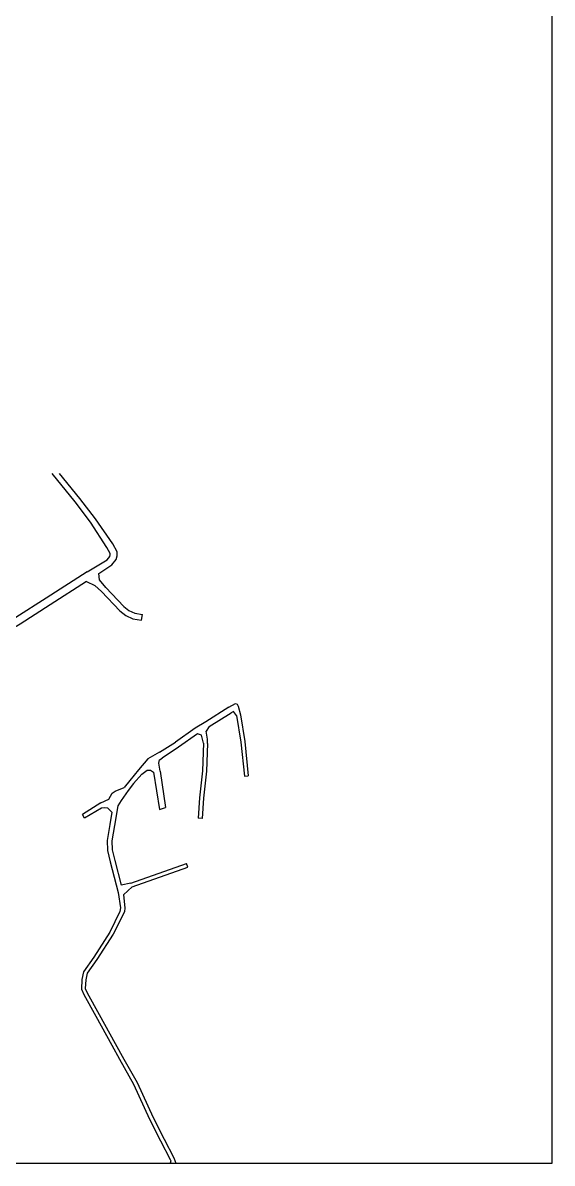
# Model space of a CAD drawing. Header units: metres. Extents: x -8000 to -6400, y -93000 to -90000.
# Drawn here: x -6671 to -6400, y -93000 to -92416 of the extents above; entities that cross this region are included whole.
import ezdxf

# ---------------------------------------------------------------- set-up
doc = ezdxf.new("R2010")
doc.units = ezdxf.units.M
doc.header["$LTSCALE"] = 2.5
doc.layers.add('図郭', color=7, linetype='Continuous')
doc.layers.add('道路', color=7, linetype='Continuous')

msp = doc.modelspace()

# ---------------------------------------------------------------- linework, layer by layer
at = {"layer": '図郭'}
msp.add_lwpolyline([(-7200, -93000), (-6400, -93000), (-6400, -92400), (-7200, -92400)], close=True, dxfattribs=at)
at = {"layer": '道路'}
for points in [[(-6636.6, -92671.69), (-6644.46, -92661.29), (-6656.4, -92646.69)], [(-6634.2, -92669.88), (-6642.11, -92659.44), (-6652.52, -92646.69)], [(-6638.45, -92697.14), (-6628.08, -92690.86), (-6626.72, -92689.15), (-6626.53, -92688.37), (-6626.53, -92687.69), (-6628.26, -92684.53), (-6636.6, -92671.69)], [(-6632.36, -92697.84), (-6625.69, -92693.48), (-6623.49, -92690.71), (-6623.04, -92688.79), (-6623.02, -92686.81), (-6625.27, -92682.69), (-6634.2, -92669.88)], [(-6638.45, -92697.14), (-6659.37, -92710.52), (-6674.92, -92720.42), (-6679.73, -92723.35), (-6682.51, -92725.9), (-6684.62, -92727.83)], [(-6638.72, -92702.06), (-6657.31, -92713.95), (-6672.81, -92723.81), (-6677.36, -92726.59), (-6681.66, -92730.46)], [(-6638.72, -92702.06), (-6634.49, -92704.07), (-6631.04, -92707.14)], [(-6628.87, -92705.08), (-6631.98, -92701.18), (-6632.36, -92697.84)], [(-6631.04, -92707.14), (-6621.59, -92717.1), (-6618.63, -92719.43), (-6614.92, -92721.2), (-6610.52, -92721.87)], [(-6628.87, -92705.08), (-6619.56, -92714.88), (-6617.03, -92716.87), (-6614.03, -92718.3), (-6610.08, -92718.9)], [(-6610.52, -92721.87), (-6610.08, -92718.9)], [(-6565.72, -92766.45), (-6577.56, -92773.85)], [(-6565.72, -92766.45), (-6562.29, -92764.44), (-6561.44, -92764.85), (-6560.99, -92765.82), (-6559.86, -92770.32)], [(-6575.82, -92776.26), (-6564.61, -92769.31)], [(-6561.84, -92770.65), (-6563.41, -92768.64), (-6564.61, -92769.31)], [(-6561.84, -92770.65), (-6559.59, -92784.28), (-6557.78, -92801.73)], [(-6559.86, -92770.32), (-6557.61, -92784.02), (-6555.8, -92801.52)], [(-6583.1, -92777.21), (-6593.18, -92784.33)], [(-6577.56, -92773.85), (-6583.1, -92777.21)], [(-6575.82, -92776.26), (-6577.43, -92778.69)], [(-6581.88, -92780.12), (-6591.55, -92786.91)], [(-6578.69, -92784.88), (-6579.73, -92780.71), (-6581.88, -92780.12)], [(-6576.69, -92784.96), (-6576.74, -92782.79), (-6577.43, -92778.69)], [(-6601.3, -92789.49), (-6607.24, -92792.9), (-6612.07, -92798.43)], [(-6601.3, -92789.49), (-6593.18, -92784.33)], [(-6591.55, -92786.91), (-6600.02, -92792.46)], [(-6578.69, -92784.88), (-6579.23, -92799), (-6580.8, -92812.76), (-6581.42, -92823.23)], [(-6576.69, -92784.96), (-6577.24, -92799.15), (-6578.8, -92812.93), (-6579.42, -92823.35)], [(-6600.94, -92799.23), (-6601.58, -92795.12), (-6601.28, -92793.42), (-6600.02, -92792.46)], [(-6610.28, -92800.79), (-6614.7, -92805.58), (-6617.41, -92809.08), (-6621.04, -92814.17), (-6622.66, -92816.89), (-6624.36, -92826.95), (-6625.69, -92834.79), (-6625.51, -92839.52), (-6624.15, -92845), (-6620.88, -92857.65)], [(-6612.07, -92798.43), (-6616.57, -92803.91), (-6619.42, -92807.59)], [(-6610.28, -92800.79), (-6607.7, -92798.71), (-6606.73, -92798.66), (-6605.88, -92798.72), (-6604.3, -92799.77)], [(-6604.3, -92799.77), (-6601.26, -92818.82)], [(-6600.94, -92799.23), (-6598.18, -92817.82)], [(-6557.78, -92801.73), (-6555.8, -92801.52)], [(-6631.45, -92815.37), (-6627.34, -92813.54), (-6625.61, -92810.37), (-6624.06, -92809.36), (-6619.42, -92807.59)], [(-6631.45, -92815.37), (-6640.84, -92821.37)], [(-6630.97, -92818.17), (-6639.78, -92823.32)], [(-6625.75, -92820.18), (-6627.73, -92818.2), (-6629.66, -92818.01), (-6630.97, -92818.17)], [(-6601.26, -92818.82), (-6598.18, -92817.82)], [(-6639.78, -92823.32), (-6640.84, -92821.37)], [(-6625.75, -92820.18), (-6626.82, -92826.49), (-6628.2, -92834.63), (-6628, -92839.87), (-6626.57, -92845.62), (-6622.5, -92861.36), (-6621.33, -92869.23)], [(-6579.42, -92823.35), (-6581.42, -92823.23)], [(-6615.97, -92856.53), (-6587.4, -92846.46)], [(-6586.73, -92848.35), (-6587.4, -92846.46)], [(-6615.3, -92858.42), (-6586.73, -92848.35)], [(-6615.97, -92856.53), (-6620.88, -92857.65)], [(-6619.84, -92862.5), (-6615.3, -92858.42)], [(-6619.84, -92862.5), (-6619, -92869.2)], [(-6621.33, -92869.23), (-6621.63, -92870.99), (-6626.73, -92881.7), (-6635.05, -92894.5), (-6640.23, -92901.93), (-6641.06, -92905.88), (-6641.37, -92910.83), (-6640.14, -92913.65), (-6633.97, -92924.7), (-6625.81, -92939.62), (-6621.81, -92946.69), (-6614.57, -92959.49), (-6606.39, -92977.38), (-6600.75, -92988.54), (-6595.83, -92998.13), (-6595.58, -92998.76)], [(-6619, -92869.2), (-6619.3, -92871.3), (-6624.99, -92882.69), (-6633.39, -92895.62), (-6638.35, -92902.74), (-6639.07, -92906.15), (-6639.34, -92910.47), (-6638.34, -92912.76), (-6632.2, -92923.76), (-6624.06, -92938.65), (-6619.52, -92946.69), (-6612.79, -92958.58), (-6604.59, -92976.52), (-6598.97, -92987.62), (-6594.01, -92997.3), (-6592.93, -93000)], [(-6595.58, -92998.76), (-6595.83, -93000)]]:
    msp.add_lwpolyline(points, dxfattribs=at)

doc.saveas('drawing.dxf')
